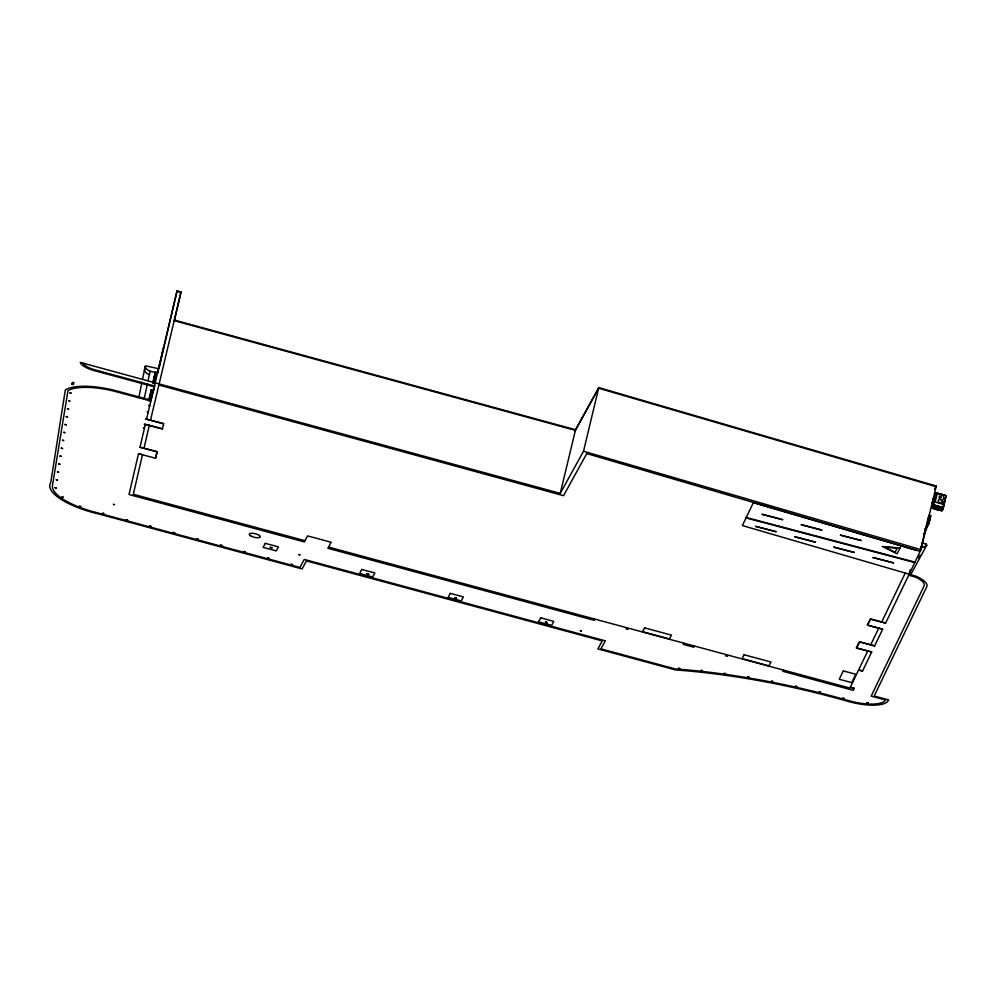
<?xml version="1.0" encoding="UTF-8"?>
<svg xmlns="http://www.w3.org/2000/svg" width="996" height="996" viewBox="0 0 996 996"><rect width="100%" height="100%" fill="white"/><g stroke="black" fill="none" stroke-linecap="round" stroke-linejoin="round"><path stroke-width="1.49" d="M928.135 523.037L927.674 524.431M920.64 547.178A7.943 7.495 25.7 0 0 926.566 545.397L926.205 544.102L926.604 545.472L910.157 575.638M942.702 508.309L933.513 505.233L932.144 507.948L941.755 510.649L942.888 509.778L946.163 495.672L935.954 492.846L933.003 505.52L935.754 493.095M940.498 510.213C939.079 510.45 928.148 508.408 933.526 505.42M932.679 506.989L933.19 505.844M932.293 508.159L941.93 510.836L943.486 507.275M945.926 495.958L943.162 507.873M931.783 503.279L932.007 502.532L931.833 503.229M925.894 527.718L925.882 528.44L926.33 527.307M925.956 528.117L926.392 527.394M927.836 524.27L927.936 523.697M138.855 397.529L141.905 382.277M142.515 379.227L145.379 365.806L158.625 368.682M144.233 398.661L147.433 383.659M148.08 380.659L150.159 371.247A7.943 7.507 13.1 0 1 145.142 366.653M927.65 524.805L927.961 523.286M927.152 524.967L926.89 526.199L927.251 525.203M927.737 524.307L927.874 523.597M148.665 400.504L151.23 389.648L153.347 390.158M157.281 373.214L157.43 372.566L155.314 372.056L152.687 383.149L153.135 381.269L154.193 381.53M150.794 400.815L149.736 400.554L152.288 389.897L153.197 390.805L154.629 385.415L150.944 400.168L149.886 399.906M149.96 399.707L150.633 396.781L149.574 396.533L150.035 394.653L151.093 394.902M151.155 394.702L151.84 391.777L150.782 391.528L151.23 389.648M153.745 383.398L154.729 379.19L153.67 378.941L154.343 376.264L155.401 376.525M156.223 372.965L156.372 372.317L153.82 382.974L154.878 383.223M304.988 540.716L133.29 494.29L142.49 454.699L138.494 453.74L129.019 494.514L304.328 541.924L307.602 535.898L331.17 542.272L327.896 548.298L594.301 620.334L594.612 619.026M138.494 453.74L155.588 458.235L157.094 451.761L140 447.266L145.316 424.371L162.41 428.878L163.618 423.698L145.466 418.943L146.673 418.544M174.325 320.737L181.023 291.94L177.051 290.857L146.524 419.192L163.618 423.698M153.396 391.067L154.442 386.56M163.518 347.367L157.592 373.027L150.159 371.247M159.323 367.126L177.051 290.857M155.525 458.347L157.094 451.761L143.997 448.225L149.313 425.329L144.258 424.122L145.167 425.018M150.521 420.15L181.023 291.94M683.642 643.105L683.343 644.412L693.814 647.251L694.125 645.943M783.155 670.022L782.844 671.316L853.236 690.353L854.219 688.323L850.26 687.277L854.207 688.336M155.314 372.056L154.866 373.936L155.924 374.185L154.953 378.393L153.894 378.144M149.736 400.554L150.421 397.703M151.106 394.839L151.79 391.976M154.206 386.137L152.998 386.535L154.056 386.784L94.533 370.686A17.592 5.727 13.5 0 1 80.265 362.395L560.25 493.381L575.539 429.749L598.795 387.593L936.252 486.023L920.976 549.668L885.618 623.098L870.529 619.039L867.255 625.065L882.68 629.211L874.637 645.918L859.548 641.86L856.274 647.886L871.699 652.031L862.561 671.005L858.602 669.959L862.561 671.005M560.25 493.381L583.519 451.238L598.795 387.593M602.555 389.361L602.705 388.739M909.174 574.194L910.232 569.749M932.256 485.525L932.405 484.903M925.047 530.046L925.334 528.864L924.761 530.046M926.554 524.705L920.155 551.373L753.35 502.719L742.356 525.539L915.785 576.124A24.726 8.055 13.5 0 1 926.741 586.756L874.189 696.017L888.594 699.914A34.661 11.28 13.5 0 1 847.945 701.358A300.593 97.857 13.5 0 0 675.475 669.922L597.874 648.931L602.244 640.901L306.457 560.922L302.087 568.953L98.853 513.998A52.863 17.206 13.5 0 1 50.734 482.624L65.338 389.847A49.202 16.023 13.5 0 1 119.408 391.64L150.944 400.168M928.533 516.501L926.915 523.224L928.882 523.747L930.799 515.779L928.82 515.268M925.794 528.652L926.218 526.884M926.691 526.772L927.089 525.104L926.84 526.486M927.015 525.95L927.251 524.768M933.277 504.486L935.991 493.219M936.078 507.587L936.277 506.765L936.75 507.773M936.887 507.811L937.087 506.989L937.149 507.885M937.348 507.935L937.547 507.113L937.809 508.06M938.282 508.184C939.402 505.881 938.929 509.529 939.415 507.611L940.087 507.985M938.556 508.259L938.705 507.599M939.726 503.279L939.303 502.407L939.141 503.117L941.681 503.802L941.855 503.092M939.838 503.304L940 502.594L943.361 503.503L943.2 504.213L942.639 503.316M940.062 503.366L940.236 502.656M940.224 503.416L940.398 502.706M940.971 503.615L941.008 502.868M939.938 508.632L940.124 507.811M941.905 510.575L942.59 509.068M945.266 497.963L942.789 508.085M928.758 522.141L929.467 519.501M927.762 524.519L928.272 523.274M925.184 529.66L924.811 531.017M924.774 529.785L924.96 529.113M928.782 523.124L929.778 518.63M935.393 493.779L940.124 494.39M942.39 509.94L932.854 507.412M934.92 488.799L936.252 486.023M934.771 489.422L936.103 486.646L598.646 388.228L575.389 430.372L174.126 320.65M929.505 518.468L930.799 515.779M871.699 652.031L867.728 650.986L849.887 688.062L328.555 547.09M870.678 644.873L878.721 628.165L882.68 629.211M881.659 622.052L905.252 573.049M916.245 550.228L586.769 453.591L563.537 495.672L159.049 385.066M923.715 534.479L928.882 523.747M918.723 557.984L920.192 555.258M574.879 430.957L575.539 429.749L174.275 320.027M932.692 505.034L933.015 504.437L933.352 505.221M932.082 507.537L932.418 506.939L942.303 510.288M942.726 507.462L933.538 504.872L942.826 507.387M938.867 502.793L938.805 502.843M926.728 545.198L926.442 545.671A7.943 7.495 25.7 0 1 920.516 547.451M144.98 369.068L144.345 370.064A7.943 7.507 13.1 0 0 149.363 374.658M933.377 505.482L942.652 507.985M154.119 377.061L155.177 377.322M153.969 382.327L155.027 382.576M149.686 405.596L148.628 405.347L149.537 406.244M148.18 412.07L147.122 411.821L148.031 412.718M144.495 427.931L143.436 427.682L144.345 428.579M140 447.266L143.997 448.225M922.047 543.007L926.205 544.102M746.228 517.497L914.975 562.13M746.016 517.932L914.764 562.566M885.618 623.098L870.529 619.039L867.591 625.152L878.721 628.165M936.477 492.983L945.652 495.373M941.905 503.304L942.602 503.49M908.75 575.053L916.071 577.369A22.012 7.159 13.5 0 1 924.338 585.387L871.176 696.129L885.519 700.001L885.195 700.562A31.934 10.396 13.5 0 1 852.8 701.707L848.368 700.549A303.182 98.704 13.5 0 0 688.273 670.009L675.201 668.926L600.924 648.844L605.294 640.814L304.266 559.416L299.908 567.446L92.018 511.346A50.136 16.322 13.5 0 1 52.452 485.55L67.965 390.644L70.081 389.61A46.476 15.127 13.5 0 1 113.718 391.055L150.745 401.027M154.256 385.913L95.043 369.902A14.479 4.719 13.5 0 1 83.353 363.229M149.313 425.329L162.41 428.878M874.637 645.918L859.56 641.847L856.597 647.973L867.728 650.986M626.036 628.912L627.99 629.447M725.536 655.829L727.503 656.352M176.902 291.479L180.874 292.563M583.519 451.238L920.976 549.668M55.041 487.679L56.361 488.028L55.041 487.679M56.286 479.773L57.606 480.134L56.361 479.723M57.531 471.867L58.839 472.229L57.606 471.818M58.776 463.974L60.084 464.323L58.839 463.924M60.021 456.068L61.329 456.429L60.021 456.068M61.266 448.175L62.574 448.524L61.266 448.175M62.511 440.269L63.819 440.618L62.574 440.22M62.001 496.979L63.308 497.34L62.001 496.979M63.756 432.364L65.064 432.725L63.819 432.314M65.001 424.47L66.309 424.819L65.001 424.47M66.246 416.565L67.554 416.926L66.246 416.565M67.479 408.671L68.799 409.02L67.554 408.609M68.724 400.766L70.044 401.114L68.799 400.716M69.969 392.86L71.276 393.221L70.044 392.81M72.073 384.107L73.38 384.456L72.073 384.107M72.16 383.734L73.343 384.033L72.16 383.734M72.471 382.476L73.779 382.838L72.471 382.476M73.48 384.008L72.297 383.834L73.48 384.083M79.605 506.267L80.913 506.615L79.668 506.217M102.7 513.289L104.007 513.65L102.762 513.239M113.444 504.412L114.49 504.698L113.507 504.374M126.268 519.663L127.575 520.024L126.268 519.663M149.836 526.037L151.143 526.398L149.898 525.988M173.404 532.412L174.711 532.773L173.404 532.412M196.971 538.786L198.279 539.135L197.034 538.736M220.539 545.161L221.847 545.509L220.539 545.161M244.107 551.535L245.414 551.884L244.169 551.473M267.675 557.909L268.982 558.258L267.737 557.847M291.243 564.284L292.55 564.632L291.243 564.284M298.862 554.56L299.908 554.834L298.862 554.56M580.344 630.667L581.39 630.954L580.344 630.667M678.55 668.291L679.857 668.652L678.55 668.291M701.109 670.408L702.417 670.769L701.109 670.408M724.291 673.383L725.598 673.732L724.291 673.383M747.797 676.919L749.104 677.28L747.797 676.919M771.589 681.252L772.896 681.6L771.651 681.189M795.48 686.269L796.788 686.63L795.48 686.269M819.347 691.772L820.654 692.12L819.409 691.71M842.915 698.146L844.222 698.495L842.915 698.146M866.732 702.553L868.039 702.915L866.732 702.553M944.046 503.852L943.337 504.113L944.046 503.852M941.345 497.253L940.847 498.212L939.029 497.988L939.477 496.133L941.345 497.253M943.324 501.66L943.237 502.856L941.843 501.299L943.324 501.66M932.966 498.548L932.742 499.245L932.953 498.598M933.103 503.578L933.289 502.88L933.103 503.578M934.061 499.594L934.273 498.896L934.074 499.506M935.007 495.622L935.207 494.937L935.007 495.622M944.071 497.676L942.714 500.029L938.618 499.693L937.871 502.793L935.157 502.059L937.161 493.692L942.913 495.423L944.071 497.676M929.081 521.045L928.795 522.228L929.654 519.85L929.081 521.045M934.111 506.08L933.862 507.138L942.179 509.392L942.428 508.321L934.111 506.08M755.615 526.361L776.083 531.702L755.615 526.361M762.164 514.322L782.632 519.663L762.164 514.322M794.758 536.757L815.226 542.098L794.758 536.757M801.307 524.718L821.775 530.059L801.307 524.718M833.913 547.153L854.369 552.494L833.913 547.153M840.462 535.113L860.93 540.455L840.462 535.113M873.056 557.548L893.524 562.889L873.056 557.548M843.288 670.943L839.267 679.297L851.767 682.596L855.788 674.242L843.288 670.943M265.31 543.355L263.118 547.364L276.216 550.913L278.394 546.891L265.31 543.355M361.76 569.438L359.581 573.447L372.678 576.995L374.857 572.974L361.76 569.438M450.304 593.379L448.113 597.388L461.21 600.937L463.389 596.915L450.304 593.379M540.691 617.819L538.512 621.84L551.61 625.376L553.788 621.367L540.691 617.819M644.624 627.866L642.545 631.688L669.387 638.946L671.466 635.124L644.624 627.866M744.137 654.77L742.057 658.593L768.9 665.851L770.979 662.029L744.137 654.77M897.222 548.223L895.043 552.207L884.871 547.178L897.222 548.223M900.147 547.987L896.998 553.764L882.257 546.468L900.147 547.987M72.247 384.107L73.256 384.406L72.26 384.02M270.24 547.314L271.983 547.9L270.24 547.314M367.001 573.696L368.719 574.368L367.001 573.696M454.998 597.687L456.579 598.297L454.998 597.687M545.547 621.977L547.252 622.649L545.547 621.977M251.229 536.221A5.677 1.843 13.5 0 0 260.205 536.993A5.677 1.843 13.5 0 0 252.797 533.321A5.677 1.843 13.5 0 0 251.229 536.221"/></g></svg>
